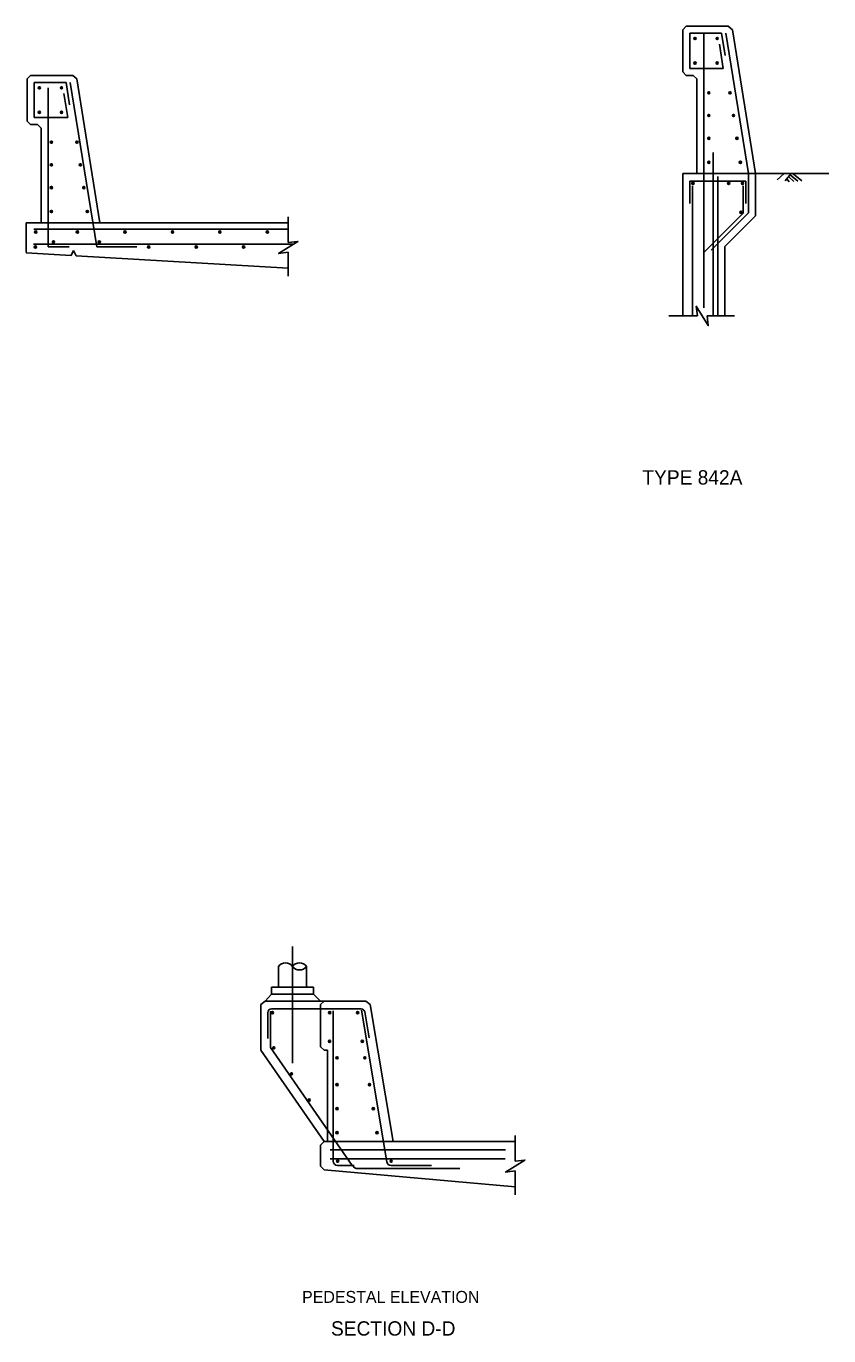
# Model space of a CAD drawing. Extents: x -315 to -209, y 491 to 524.
# Drawn here: x -315.05 to -295.99, y 491.41 to 522.49 of the extents above; entities that cross this region are included whole.
import ezdxf

# ---------------------------------------------------------------- set-up
doc = ezdxf.new("R2010")
doc.units = 0
for name, color, linetype in [('border_NO-PLOT', 7, 'Continuous'), ('pp_PRESENTATION', 7, 'Continuous'), ('str_Center-Line-A', 7, 'Continuous'), ('str_Concrete-A', 7, 'Continuous'), ('str_Grades-Origonal-Ground-A', 7, 'Continuous'), ('str_Reinforcement-A', 7, 'Continuous'), ('str_Reinforcement-B', 7, 'Continuous'), ('str_Structural-Steel-A', 7, 'Continuous')]:
    doc.layers.add(name, color=color, linetype=linetype)

msp = doc.modelspace()

# ---------------------------------------------------------------- linework, layer by layer
at = {"layer": 'pp_PRESENTATION'}
for p, q in [((-308.826, 517.357), (-308.826, 517.671)), ((-308.826, 516.814), (-308.826, 517.128)), ((-299.11, 515.615), (-299.424, 515.615)), ((-298.567, 515.615), (-298.881, 515.615)), ((-303.437, 495.552), (-303.437, 495.867)), ((-303.437, 495.009), (-303.437, 495.324))]:
    msp.add_line(p, q, dxfattribs=at)
for points in [[(-308.826, 517.357), (-308.598, 517.385), (-309.055, 517.1), (-308.826, 517.128)], [(-299.11, 515.615), (-299.138, 515.843), (-298.853, 515.386), (-298.881, 515.615)], [(-303.437, 495.552), (-303.208, 495.581), (-303.666, 495.295), (-303.437, 495.324)]]:
    msp.add_lwpolyline(points, dxfattribs=at)
at = {"layer": 'str_Center-Line-A'}
msp.add_line((-308.725, 500.65), (-308.725, 497.878), dxfattribs=at)
at = {"layer": 'str_Concrete-A'}
for p, q in [((-299.379, 522.492), (-299.462, 522.408)), ((-299.462, 522.408), (-299.462, 521.408)), ((-299.379, 522.492), (-298.378, 522.492)), ((-298.378, 522.492), (-298.282, 522.409)), ((-298.282, 522.409), (-297.732, 518.992)), ((-314.943, 521.322), (-315.026, 521.239)), ((-314.943, 521.322), (-313.943, 521.322)), ((-313.943, 521.322), (-313.846, 521.24)), ((-299.462, 521.408), (-299.379, 521.325)), ((-299.379, 521.325), (-299.212, 521.325)), ((-299.212, 521.325), (-299.129, 521.241)), ((-315.026, 521.239), (-315.026, 520.238)), ((-313.846, 521.24), (-313.297, 517.822)), ((-299.129, 521.245), (-299.129, 518.992)), ((-299.129, 521.241), (-299.129, 518.992)), ((-315.026, 520.238), (-314.943, 520.155)), ((-314.943, 520.155), (-314.776, 520.155)), ((-314.776, 520.155), (-314.693, 520.072)), ((-314.693, 520.072), (-314.693, 517.822)), ((-299.462, 518.992), (-297.732, 518.992)), ((-299.462, 518.992), (-299.462, 515.615)), ((-297.732, 517.992), (-297.732, 518.992)), ((-308.826, 517.966), (-308.826, 517.671)), ((-297.732, 517.992), (-298.462, 517.262)), ((-315.047, 517.822), (-308.826, 517.822)), ((-315.047, 517.119), (-315.047, 517.822)), ((-298.462, 517.265), (-298.462, 515.615)), ((-315.047, 517.115), (-313.98, 517.052)), ((-313.98, 517.052), (-313.922, 517.167)), ((-313.922, 517.167), (-313.861, 517.045)), ((-313.861, 517.045), (-308.826, 516.749)), ((-308.826, 516.814), (-308.826, 516.555)), ((-299.792, 515.615), (-299.326, 515.615)), ((-298.567, 515.615), (-298.23, 515.615)), ((-309.225, 499.518), (-309.373, 499.351)), ((-308.225, 499.518), (-308.058, 499.351)), ((-309.373, 499.351), (-309.475, 499.268)), ((-309.475, 499.268), (-309.475, 498.184)), ((-309.373, 499.351), (-307.975, 499.351)), ((-307.975, 499.351), (-308.058, 499.268)), ((-308.058, 498.268), (-308.058, 499.268)), ((-307.975, 499.351), (-306.98, 499.351)), ((-306.98, 499.351), (-306.878, 499.268)), ((-306.878, 499.268), (-306.337, 496.018)), ((-309.475, 498.184), (-307.975, 496.018)), ((-308.058, 498.268), (-307.975, 498.184)), ((-307.975, 498.184), (-307.892, 498.184)), ((-307.892, 498.184), (-307.892, 496.018)), ((-303.437, 496.161), (-303.437, 495.867)), ((-308.058, 495.934), (-307.975, 496.018)), ((-308.058, 495.934), (-308.058, 495.434)), ((-307.975, 496.018), (-303.437, 496.018)), ((-308.058, 495.434), (-307.975, 495.344)), ((-307.975, 495.344), (-303.437, 494.944)), ((-303.437, 495.009), (-303.437, 494.751))]:
    msp.add_line(p, q, dxfattribs=at)
msp.add_arc((-308.892, 500.05), 0.208, 36.8701, 143.1301, dxfattribs=at)
at = {"layer": 'str_Grades-Origonal-Ground-A'}
for p, q in [((-297.732, 518.992), (-295.992, 518.992)), ((-297.052, 518.992), (-297.215, 518.847)), ((-297.215, 518.992), (-296.072, 518.992)), ((-296.898, 518.991), (-297.032, 518.82)), ((-296.989, 518.869), (-296.93, 518.797)), ((-296.945, 518.918), (-296.819, 518.804)), ((-296.911, 518.965), (-296.727, 518.814)), ((-296.835, 518.99), (-296.629, 518.821))]:
    msp.add_line(p, q, dxfattribs=at)
at = {"layer": 'str_Reinforcement-A'}
for p, q in [((-299.295, 522.325), (-299.295, 521.491)), ((-299.295, 522.325), (-298.537, 522.325)), ((-298.962, 515.809), (-298.962, 522.303)), ((-298.537, 522.325), (-298.451, 521.794)), ((-298.437, 522.328), (-297.899, 518.992)), ((-298.589, 522.065), (-298.497, 521.491)), ((-299.295, 521.491), (-298.497, 521.491)), ((-314.86, 521.155), (-314.86, 520.322)), ((-314.86, 521.155), (-314.101, 521.155)), ((-314.526, 521.031), (-314.526, 517.253)), ((-314.101, 521.155), (-314.016, 520.625)), ((-314.001, 521.155), (-313.374, 517.253)), ((-314.153, 520.895), (-314.061, 520.322)), ((-314.86, 520.322), (-314.061, 520.322)), ((-298.737, 519.492), (-298.737, 515.615)), ((-299.295, 518.814), (-299.295, 518.281)), ((-299.295, 518.814), (-297.965, 518.814)), ((-298.629, 518.924), (-298.629, 515.615)), ((-297.965, 518.814), (-297.965, 518.281)), ((-297.899, 518.992), (-297.899, 518.06)), ((-299.231, 518.705), (-299.231, 515.615)), ((-298.024, 518.705), (-298.024, 518.053)), ((-298.024, 518.053), (-298.972, 517.105)), ((-298.783, 517.176), (-297.899, 518.06)), ((-314.868, 517.674), (-308.826, 517.674)), ((-314.875, 517.318), (-308.705, 517.318)), ((-314.526, 517.253), (-314.025, 517.253)), ((-313.374, 517.253), (-312.419, 517.253)), ((-309.308, 499.085), (-309.308, 498.461)), ((-309.247, 499.111), (-309.247, 498.252)), ((-309.225, 499.169), (-307.093, 499.169)), ((-307.758, 495.553), (-307.758, 499.123)), ((-307.086, 499.139), (-306.486, 495.536)), ((-307.011, 499.099), (-306.908, 498.48)), ((-309.247, 498.252), (-307.307, 495.449)), ((-306.413, 496.542), (-306.413, 496.542)), ((-307.83, 495.826), (-303.67, 495.826)), ((-307.83, 495.605), (-303.679, 495.605)), ((-307.258, 495.449), (-307.653, 495.449)), ((-307.17, 495.378), (-304.752, 495.378)), ((-306.383, 495.449), (-305.423, 495.449))]:
    msp.add_line(p, q, dxfattribs=at)
for centre, radius, start, end in [((-309.225, 499.085), 0.0833, 90, 180), ((-307.093, 499.085), 0.0833, 9.4478, 90), ((-307.653, 495.553), 0.104, 180, 270), ((-306.383, 495.553), 0.104, 189.4478, 270), ((-307.17, 495.544), 0.167, 214.6952, 270)]:
    msp.add_arc(centre, radius, start, end, dxfattribs=at)
at = {"layer": 'str_Reinforcement-B'}
for centre, radius in [((-299.17, 522.2), 0.026), ((-299.17, 522.2), 0.0208), ((-299.17, 522.2), 0.0156), ((-299.17, 522.2), 0.0104), ((-299.17, 522.2), 0.00521), ((-299.17, 522.2), 0.0026), ((-298.643, 522.2), 0.026), ((-298.643, 522.2), 0.0208), ((-298.643, 522.2), 0.0156), ((-298.643, 522.2), 0.0104), ((-298.643, 522.2), 0.00521), ((-299.17, 521.616), 0.026), ((-299.17, 521.616), 0.0208), ((-299.17, 521.616), 0.0156), ((-299.17, 521.616), 0.0104), ((-299.17, 521.616), 0.00521), ((-298.643, 521.616), 0.026), ((-298.643, 521.616), 0.0208), ((-298.643, 521.616), 0.0156), ((-298.643, 521.616), 0.0104), ((-298.643, 521.616), 0.00521), ((-314.735, 521.03), 0.026), ((-314.735, 521.03), 0.0208), ((-314.735, 521.03), 0.0156), ((-314.735, 521.03), 0.0104), ((-314.735, 521.03), 0.00521), ((-314.735, 521.03), 0.0026), ((-314.208, 521.03), 0.026), ((-314.208, 521.03), 0.0208), ((-314.208, 521.03), 0.0156), ((-314.208, 521.03), 0.0104), ((-314.208, 521.03), 0.00521), ((-298.841, 520.909), 0.026), ((-298.841, 520.909), 0.0208), ((-298.841, 520.909), 0.0156), ((-298.841, 520.909), 0.0104), ((-298.841, 520.909), 0.00521), ((-298.338, 520.909), 0.026), ((-298.338, 520.909), 0.0208), ((-298.338, 520.909), 0.0156), ((-298.338, 520.909), 0.0104), ((-298.338, 520.909), 0.00521), ((-314.735, 520.447), 0.026), ((-314.735, 520.447), 0.0208), ((-314.735, 520.447), 0.0156), ((-314.735, 520.447), 0.0104), ((-314.735, 520.447), 0.00521), ((-314.208, 520.447), 0.026), ((-314.208, 520.447), 0.0208), ((-314.208, 520.447), 0.0156), ((-314.208, 520.447), 0.0104), ((-314.208, 520.447), 0.00521), ((-298.841, 520.371), 0.026), ((-298.841, 520.371), 0.0208), ((-298.841, 520.371), 0.0156), ((-298.841, 520.371), 0.0104), ((-298.841, 520.371), 0.00521), ((-298.256, 520.371), 0.026), ((-298.256, 520.371), 0.0208), ((-298.256, 520.371), 0.0156), ((-298.256, 520.371), 0.0104), ((-298.256, 520.371), 0.00521), ((-314.449, 519.74), 0.026), ((-314.449, 519.74), 0.0208), ((-314.449, 519.74), 0.0156), ((-314.449, 519.74), 0.0104), ((-314.449, 519.74), 0.00521), ((-313.843, 519.74), 0.026), ((-313.843, 519.74), 0.0208), ((-313.843, 519.74), 0.0156), ((-313.843, 519.74), 0.0104), ((-313.843, 519.74), 0.00521), ((-298.841, 519.83), 0.026), ((-298.841, 519.83), 0.0208), ((-298.841, 519.83), 0.0156), ((-298.841, 519.83), 0.0104), ((-298.841, 519.83), 0.00521), ((-298.174, 519.83), 0.026), ((-298.174, 519.83), 0.0208), ((-298.174, 519.83), 0.0156), ((-298.174, 519.83), 0.0104), ((-298.174, 519.83), 0.00521), ((-314.449, 519.201), 0.026), ((-314.449, 519.201), 0.0208), ((-314.449, 519.201), 0.0156), ((-314.449, 519.201), 0.0104), ((-314.449, 519.201), 0.00521), ((-313.761, 519.201), 0.026), ((-313.761, 519.201), 0.0208), ((-313.761, 519.201), 0.0156), ((-313.761, 519.201), 0.0104), ((-313.761, 519.201), 0.00521), ((-298.841, 519.262), 0.026), ((-298.841, 519.262), 0.0208), ((-298.841, 519.262), 0.0156), ((-298.841, 519.262), 0.0104), ((-298.841, 519.262), 0.00521), ((-298.091, 519.262), 0.026), ((-298.091, 519.262), 0.0208), ((-298.091, 519.262), 0.0156), ((-298.091, 519.262), 0.0104), ((-298.091, 519.262), 0.00521), ((-299.219, 518.761), 0.026), ((-298.37, 518.761), 0.026), ((-298.041, 518.761), 0.026), ((-314.449, 518.661), 0.026), ((-314.449, 518.661), 0.0208), ((-314.449, 518.661), 0.0156), ((-314.449, 518.661), 0.0104), ((-314.449, 518.661), 0.00521), ((-313.679, 518.661), 0.026), ((-313.679, 518.661), 0.0208), ((-313.679, 518.661), 0.0156), ((-313.679, 518.661), 0.0104), ((-313.679, 518.661), 0.00521), ((-299.219, 518.761), 0.0208), ((-299.219, 518.761), 0.0156), ((-299.219, 518.761), 0.0104), ((-299.219, 518.761), 0.00521), ((-298.37, 518.761), 0.0208), ((-298.37, 518.761), 0.0156), ((-298.37, 518.761), 0.0104), ((-298.37, 518.761), 0.00521), ((-298.041, 518.761), 0.0208), ((-298.041, 518.761), 0.0156), ((-298.041, 518.761), 0.0104), ((-298.041, 518.761), 0.00521), ((-314.449, 518.093), 0.026), ((-314.449, 518.093), 0.0208), ((-314.449, 518.093), 0.0156), ((-314.449, 518.093), 0.0104), ((-314.449, 518.093), 0.00521), ((-313.596, 518.093), 0.026), ((-313.596, 518.093), 0.0208), ((-313.596, 518.093), 0.0156), ((-313.596, 518.093), 0.0104), ((-313.596, 518.093), 0.00521), ((-298.077, 518.074), 0.026), ((-298.077, 518.074), 0.0208), ((-298.077, 518.074), 0.0156), ((-298.077, 518.074), 0.0104), ((-298.077, 518.074), 0.00521), ((-314.821, 517.608), 0.026), ((-314.821, 517.608), 0.0208), ((-314.821, 517.608), 0.0156), ((-314.821, 517.608), 0.0104), ((-314.821, 517.608), 0.00521), ((-313.831, 517.608), 0.026), ((-313.831, 517.608), 0.0208), ((-313.831, 517.608), 0.0156), ((-313.831, 517.608), 0.0104), ((-313.831, 517.608), 0.00521), ((-312.703, 517.608), 0.026), ((-312.703, 517.608), 0.0208), ((-312.703, 517.608), 0.0156), ((-312.703, 517.608), 0.0104), ((-312.703, 517.608), 0.00521), ((-311.575, 517.608), 0.026), ((-311.575, 517.608), 0.0208), ((-311.575, 517.608), 0.0156), ((-311.575, 517.608), 0.0104), ((-311.575, 517.608), 0.00521), ((-310.449, 517.608), 0.026), ((-310.449, 517.608), 0.0208), ((-310.449, 517.608), 0.0156), ((-310.449, 517.608), 0.0104), ((-310.449, 517.608), 0.00521), ((-309.322, 517.608), 0.026), ((-309.322, 517.608), 0.0208), ((-309.322, 517.608), 0.0156), ((-309.322, 517.608), 0.0104), ((-309.322, 517.608), 0.00521), ((-314.829, 517.252), 0.026), ((-314.829, 517.252), 0.0208), ((-314.829, 517.252), 0.0156), ((-314.829, 517.252), 0.0104), ((-314.829, 517.252), 0.00521), ((-314.4, 517.369), 0.026), ((-314.4, 517.369), 0.0208), ((-314.4, 517.369), 0.0156), ((-314.4, 517.369), 0.0104), ((-314.4, 517.369), 0.00521), ((-313.313, 517.369), 0.026), ((-313.313, 517.369), 0.0208), ((-313.313, 517.369), 0.0156), ((-313.313, 517.369), 0.0104), ((-313.313, 517.369), 0.00521), ((-312.139, 517.251), 0.026), ((-312.139, 517.251), 0.0208), ((-312.139, 517.251), 0.0156), ((-312.139, 517.251), 0.0104), ((-312.139, 517.251), 0.00521), ((-311.01, 517.251), 0.026), ((-311.01, 517.251), 0.0208), ((-311.01, 517.251), 0.0156), ((-311.01, 517.251), 0.0104), ((-311.01, 517.251), 0.00521), ((-309.886, 517.251), 0.026), ((-309.886, 517.251), 0.0208), ((-309.886, 517.251), 0.0156), ((-309.886, 517.251), 0.0104), ((-309.886, 517.251), 0.00521), ((-309.201, 499.079), 0.026), ((-309.201, 499.079), 0.0174), ((-309.201, 499.079), 0.00871), ((-307.841, 499.079), 0.026), ((-307.841, 499.079), 0.0174), ((-307.841, 499.079), 0.00871), ((-307.178, 499.079), 0.026), ((-307.178, 499.079), 0.0174), ((-307.178, 499.079), 0.00871), ((-309.168, 498.244), 0.026), ((-307.845, 498.397), 0.026), ((-307.845, 498.397), 0.0174), ((-307.845, 498.397), 0.00871), ((-307.068, 498.397), 0.026), ((-307.068, 498.397), 0.0174), ((-307.068, 498.397), 0.00871), ((-309.168, 498.244), 0.0174), ((-309.168, 498.244), 0.00871), ((-307.667, 498.006), 0.026), ((-307.667, 498.006), 0.0174), ((-307.667, 498.006), 0.00871), ((-307.008, 498.006), 0.026), ((-307.008, 498.006), 0.0174), ((-307.008, 498.006), 0.00871), ((-308.748, 497.626), 0.026), ((-308.748, 497.626), 0.0174), ((-308.748, 497.626), 0.00871), ((-307.667, 497.371), 0.026), ((-307.667, 497.371), 0.0174), ((-307.667, 497.371), 0.00871), ((-306.897, 497.371), 0.026), ((-306.897, 497.371), 0.0174), ((-306.897, 497.371), 0.00871), ((-308.328, 497.007), 0.026), ((-308.328, 497.007), 0.0174), ((-308.328, 497.007), 0.00871), ((-307.667, 496.8), 0.026), ((-307.667, 496.8), 0.0174), ((-307.667, 496.8), 0.00871), ((-306.806, 496.8), 0.026), ((-306.806, 496.8), 0.0174), ((-306.806, 496.8), 0.00871), ((-307.667, 496.228), 0.026), ((-307.667, 496.228), 0.0174), ((-307.667, 496.228), 0.00871), ((-306.717, 496.228), 0.026), ((-306.717, 496.228), 0.0174), ((-306.717, 496.228), 0.00871), ((-307.653, 495.553), 0.026), ((-307.653, 495.553), 0.0174), ((-307.653, 495.553), 0.00871), ((-306.383, 495.553), 0.026), ((-306.383, 495.553), 0.0174), ((-306.383, 495.553), 0.00871)]:
    msp.add_circle(centre, radius, dxfattribs=at)
at = {"layer": 'str_Structural-Steel-A'}
for p, q in [((-309.058, 500.175), (-309.058, 499.684)), ((-308.392, 500.175), (-308.392, 499.684)), ((-309.225, 499.684), (-308.225, 499.684)), ((-309.225, 499.684), (-309.225, 499.518)), ((-309.225, 499.518), (-308.225, 499.518)), ((-308.225, 499.684), (-308.225, 499.518))]:
    msp.add_line(p, q, dxfattribs=at)
for centre, start, end in [((-308.892, 500.05), 36.8701, 143.1301), ((-308.558, 500.05), 36.8699, 143.1299), ((-308.558, 500.3), 216.8701, 323.1301)]:
    msp.add_arc(centre, 0.208, start, end, dxfattribs=at)

# ---------------------------------------------------------------- texts
at = {"layer": 'border_NO-PLOT'}
for s, height, p in [('TYPE 842A', 0.34, (-300.419, 511.613)), ('PEDESTAL ELEVATION', 0.28333, (-308.498, 492.19)), ('SECTION D-D', 0.34, (-307.811, 491.413))]:
    msp.add_text(s, height=height, dxfattribs=at).set_placement(p)

doc.saveas('drawing.dxf')
